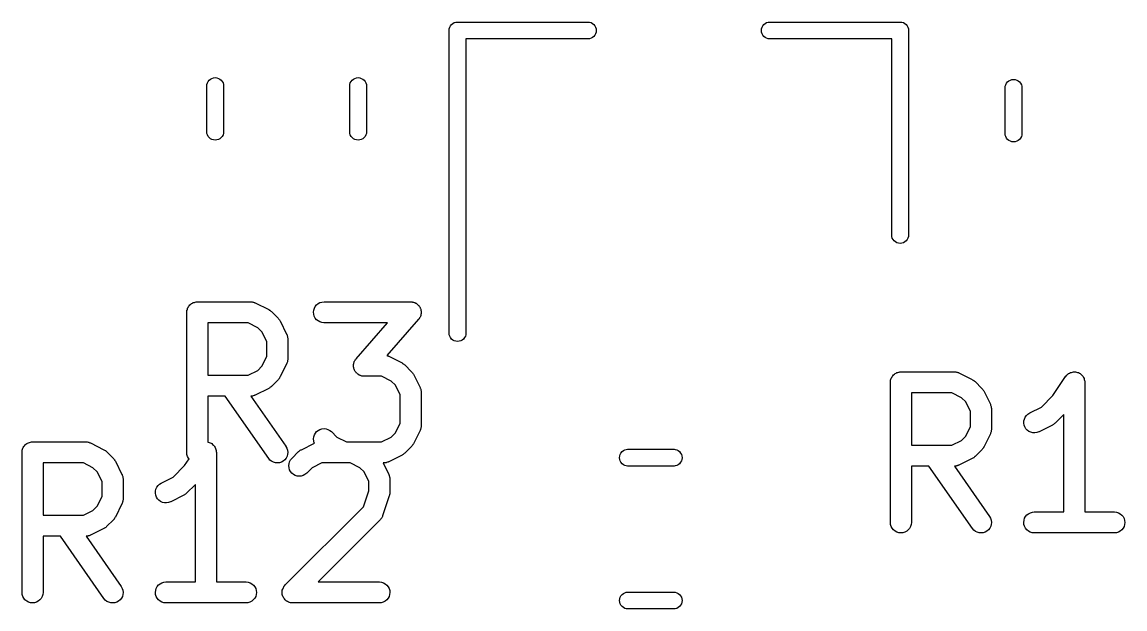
# Model space of a CAD drawing. Extents: x -2 to 178, y -114 to 6.
# Drawn here: x 157.81 to 165.69, y -113.77 to -109.58 of the extents above; entities that cross this region are included whole.
import ezdxf

# ---------------------------------------------------------------- set-up
doc = ezdxf.new("R2010")
doc.units = 0
doc.header["$MEASUREMENT"] = 0
doc.layers.add('BLACK', color=7, linetype='CONTINUOUS')

msp = doc.modelspace()

# ---------------------------------------------------------------- linework, layer by layer
at = {"layer": 'BLACK', "linetype": 'CONTINUOUS'}
for p, q in [((160.87, -109.607), (160.877, -109.597)), ((160.877, -109.597), (160.887, -109.59)), ((160.887, -109.59), (160.897, -109.584)), ((160.897, -109.584), (160.908, -109.581)), ((160.908, -109.581), (160.917, -109.58)), ((160.917, -109.58), (160.92, -109.58)), ((160.92, -109.58), (160.923, -109.58)), ((160.923, -109.58), (161.853, -109.58)), ((161.853, -109.58), (161.862, -109.581)), ((161.862, -109.581), (161.873, -109.584)), ((161.873, -109.584), (161.883, -109.59)), ((161.883, -109.59), (161.893, -109.597)), ((161.893, -109.597), (161.9, -109.607)), ((163.1, -109.607), (163.107, -109.597)), ((163.107, -109.597), (163.117, -109.59)), ((163.117, -109.59), (163.127, -109.584)), ((163.127, -109.584), (163.138, -109.581)), ((163.138, -109.581), (163.147, -109.58)), ((163.147, -109.58), (164.077, -109.58)), ((164.077, -109.58), (164.08, -109.58)), ((164.08, -109.58), (164.083, -109.58)), ((164.083, -109.58), (164.083, -109.58)), ((164.083, -109.58), (164.092, -109.581)), ((164.092, -109.581), (164.103, -109.584)), ((164.103, -109.584), (164.113, -109.59)), ((164.113, -109.59), (164.123, -109.597)), ((164.123, -109.597), (164.13, -109.607)), ((160.86, -109.64), (160.861, -109.628)), ((160.86, -109.643), (160.86, -109.64)), ((160.86, -111.803), (160.86, -109.643)), ((160.861, -109.628), (160.864, -109.617)), ((160.864, -109.617), (160.87, -109.607)), ((161.893, -109.683), (161.883, -109.69)), ((161.9, -109.673), (161.893, -109.683)), ((161.9, -109.607), (161.906, -109.617)), ((161.906, -109.663), (161.9, -109.673)), ((161.906, -109.617), (161.909, -109.628)), ((161.909, -109.652), (161.906, -109.663)), ((161.909, -109.628), (161.91, -109.64)), ((161.91, -109.64), (161.909, -109.652)), ((163.09, -109.64), (163.091, -109.628)), ((163.091, -109.652), (163.09, -109.64)), ((163.091, -109.628), (163.094, -109.617)), ((163.094, -109.663), (163.091, -109.652)), ((163.094, -109.617), (163.1, -109.607)), ((163.1, -109.673), (163.094, -109.663)), ((163.107, -109.683), (163.1, -109.673)), ((163.117, -109.69), (163.107, -109.683)), ((164.13, -109.607), (164.136, -109.617)), ((164.136, -109.617), (164.139, -109.628)), ((164.139, -109.628), (164.14, -109.64)), ((164.14, -109.64), (164.14, -109.643)), ((164.14, -109.643), (164.14, -111.103)), ((161.853, -109.7), (160.98, -109.7)), ((160.98, -109.7), (160.98, -111.803)), ((161.862, -109.699), (161.853, -109.7)), ((161.873, -109.696), (161.862, -109.699)), ((161.883, -109.69), (161.873, -109.696)), ((163.127, -109.696), (163.117, -109.69)), ((163.138, -109.699), (163.127, -109.696)), ((163.147, -109.7), (163.138, -109.699)), ((164.02, -109.7), (163.147, -109.7)), ((164.02, -111.103), (164.02, -109.7)), ((159.14, -110.004), (159.147, -109.995)), ((159.147, -109.995), (159.157, -109.987)), ((159.157, -109.987), (159.167, -109.982)), ((159.167, -109.982), (159.178, -109.978)), ((159.178, -109.978), (159.19, -109.977)), ((159.19, -109.977), (159.202, -109.978)), ((159.202, -109.978), (159.213, -109.982)), ((159.213, -109.982), (159.223, -109.987)), ((159.223, -109.987), (159.233, -109.995)), ((159.233, -109.995), (159.24, -110.004)), ((160.16, -110.004), (160.167, -109.995)), ((160.167, -109.995), (160.177, -109.987)), ((160.177, -109.987), (160.187, -109.982)), ((160.187, -109.982), (160.198, -109.978)), ((160.198, -109.978), (160.21, -109.977)), ((160.21, -109.977), (160.222, -109.978)), ((160.222, -109.978), (160.233, -109.982)), ((160.233, -109.982), (160.243, -109.987)), ((160.243, -109.987), (160.253, -109.995)), ((160.253, -109.995), (160.26, -110.004)), ((164.857, -110), (164.867, -109.994)), ((164.867, -109.994), (164.878, -109.991)), ((164.878, -109.991), (164.89, -109.989)), ((164.89, -109.989), (164.902, -109.991)), ((164.902, -109.991), (164.913, -109.994)), ((164.913, -109.994), (164.923, -110)), ((159.13, -110.034), (159.131, -110.025)), ((159.13, -110.366), (159.13, -110.034)), ((159.131, -110.025), (159.134, -110.014)), ((159.134, -110.014), (159.14, -110.004)), ((159.24, -110.004), (159.246, -110.014)), ((159.246, -110.014), (159.249, -110.025)), ((159.249, -110.025), (159.25, -110.034)), ((159.25, -110.034), (159.25, -110.366)), ((160.15, -110.034), (160.151, -110.025)), ((160.15, -110.366), (160.15, -110.034)), ((160.151, -110.025), (160.154, -110.014)), ((160.154, -110.014), (160.16, -110.004)), ((160.26, -110.004), (160.266, -110.014)), ((160.266, -110.014), (160.269, -110.025)), ((160.269, -110.025), (160.27, -110.034)), ((160.27, -110.034), (160.27, -110.366)), ((164.83, -110.047), (164.831, -110.038)), ((164.83, -110.378), (164.83, -110.047)), ((164.831, -110.038), (164.834, -110.027)), ((164.834, -110.027), (164.84, -110.016)), ((164.84, -110.016), (164.847, -110.007)), ((164.847, -110.007), (164.857, -110)), ((164.923, -110), (164.933, -110.007)), ((164.933, -110.007), (164.94, -110.016)), ((164.94, -110.016), (164.946, -110.027)), ((164.946, -110.027), (164.949, -110.038)), ((164.949, -110.038), (164.95, -110.047)), ((164.95, -110.047), (164.95, -110.378)), ((159.131, -110.375), (159.13, -110.366)), ((159.134, -110.386), (159.131, -110.375)), ((159.14, -110.396), (159.134, -110.386)), ((159.246, -110.386), (159.24, -110.396)), ((159.249, -110.375), (159.246, -110.386)), ((159.25, -110.366), (159.249, -110.375)), ((160.151, -110.375), (160.15, -110.366)), ((160.154, -110.386), (160.151, -110.375)), ((160.16, -110.396), (160.154, -110.386)), ((160.266, -110.386), (160.26, -110.396)), ((160.269, -110.375), (160.266, -110.386)), ((160.27, -110.366), (160.269, -110.375)), ((164.831, -110.387), (164.83, -110.378)), ((164.834, -110.398), (164.831, -110.387)), ((164.949, -110.387), (164.946, -110.398)), ((164.95, -110.378), (164.949, -110.387)), ((159.147, -110.405), (159.14, -110.396)), ((159.157, -110.413), (159.147, -110.405)), ((159.167, -110.418), (159.157, -110.413)), ((159.178, -110.422), (159.167, -110.418)), ((159.19, -110.423), (159.178, -110.422)), ((159.202, -110.422), (159.19, -110.423)), ((159.213, -110.418), (159.202, -110.422)), ((159.223, -110.413), (159.213, -110.418)), ((159.233, -110.405), (159.223, -110.413)), ((159.24, -110.396), (159.233, -110.405)), ((160.167, -110.405), (160.16, -110.396)), ((160.177, -110.413), (160.167, -110.405)), ((160.187, -110.418), (160.177, -110.413)), ((160.198, -110.422), (160.187, -110.418)), ((160.21, -110.423), (160.198, -110.422)), ((160.222, -110.422), (160.21, -110.423)), ((160.233, -110.418), (160.222, -110.422)), ((160.243, -110.413), (160.233, -110.418)), ((160.253, -110.405), (160.243, -110.413)), ((160.26, -110.396), (160.253, -110.405)), ((164.84, -110.409), (164.834, -110.398)), ((164.847, -110.418), (164.84, -110.409)), ((164.857, -110.425), (164.847, -110.418)), ((164.867, -110.431), (164.857, -110.425)), ((164.878, -110.434), (164.867, -110.431)), ((164.89, -110.436), (164.878, -110.434)), ((164.902, -110.434), (164.89, -110.436)), ((164.913, -110.431), (164.902, -110.434)), ((164.923, -110.425), (164.913, -110.431)), ((164.933, -110.418), (164.923, -110.425)), ((164.94, -110.409), (164.933, -110.418)), ((164.946, -110.398), (164.94, -110.409)), ((164.021, -111.112), (164.02, -111.103)), ((164.024, -111.123), (164.021, -111.112)), ((164.03, -111.133), (164.024, -111.123)), ((164.037, -111.143), (164.03, -111.133)), ((164.047, -111.15), (164.037, -111.143)), ((164.057, -111.156), (164.047, -111.15)), ((164.068, -111.159), (164.057, -111.156)), ((164.08, -111.16), (164.068, -111.159)), ((164.092, -111.159), (164.08, -111.16)), ((164.103, -111.156), (164.092, -111.159)), ((164.113, -111.15), (164.103, -111.156)), ((164.123, -111.143), (164.113, -111.15)), ((164.13, -111.133), (164.123, -111.143)), ((164.136, -111.123), (164.13, -111.133)), ((164.139, -111.112), (164.136, -111.123)), ((164.14, -111.103), (164.139, -111.112)), ((158.987, -111.651), (158.988, -111.644)), ((158.987, -111.652), (158.987, -111.651)), ((158.987, -112.652), (158.987, -111.652)), ((158.987, -111.652), (158.987, -111.652)), ((158.987, -111.652), (158.987, -111.652)), ((158.987, -111.652), (158.987, -111.652)), ((158.988, -111.644), (158.988, -111.637)), ((158.988, -111.637), (158.989, -111.637)), ((158.989, -111.637), (158.991, -111.63)), ((158.989, -111.637), (158.989, -111.637)), ((158.991, -111.63), (158.993, -111.623)), ((158.993, -111.623), (158.996, -111.617)), ((158.993, -111.623), (158.993, -111.623)), ((158.993, -111.623), (158.993, -111.623)), ((158.996, -111.617), (159, -111.61)), ((159, -111.61), (159.005, -111.605)), ((159, -111.61), (159, -111.61)), ((159, -111.61), (159, -111.61)), ((159.005, -111.605), (159.009, -111.599)), ((159.009, -111.599), (159.015, -111.594)), ((159.009, -111.599), (159.009, -111.599)), ((159.009, -111.599), (159.009, -111.599)), ((159.015, -111.594), (159.02, -111.59)), ((159.02, -111.59), (159.021, -111.59)), ((159.021, -111.59), (159.027, -111.586)), ((159.021, -111.59), (159.021, -111.59)), ((159.027, -111.586), (159.033, -111.583)), ((159.033, -111.583), (159.034, -111.583)), ((159.034, -111.583), (159.041, -111.581)), ((159.034, -111.583), (159.034, -111.583)), ((159.041, -111.581), (159.047, -111.579)), ((159.047, -111.579), (159.048, -111.579)), ((159.048, -111.579), (159.055, -111.578)), ((159.048, -111.579), (159.048, -111.579)), ((159.055, -111.578), (159.062, -111.577)), ((159.062, -111.577), (159.443, -111.577)), ((159.443, -111.577), (159.444, -111.577)), ((159.444, -111.577), (159.446, -111.578)), ((159.446, -111.578), (159.448, -111.578)), ((159.448, -111.578), (159.453, -111.578)), ((159.453, -111.578), (159.458, -111.579)), ((159.458, -111.579), (159.461, -111.58)), ((159.461, -111.58), (159.463, -111.58)), ((159.463, -111.58), (159.468, -111.582)), ((159.468, -111.582), (159.472, -111.583)), ((159.472, -111.583), (159.474, -111.585)), ((159.474, -111.585), (159.476, -111.585)), ((159.476, -111.585), (159.572, -111.633)), ((159.572, -111.633), (159.573, -111.633)), ((159.573, -111.633), (159.576, -111.636)), ((159.576, -111.636), (159.58, -111.638)), ((159.58, -111.638), (159.582, -111.64)), ((159.582, -111.64), (159.585, -111.641)), ((159.585, -111.641), (159.588, -111.644)), ((159.588, -111.644), (159.591, -111.647)), ((159.591, -111.647), (159.639, -111.695)), ((159.892, -111.652), (159.893, -111.637)), ((159.893, -111.666), (159.892, -111.652)), ((159.893, -111.637), (159.898, -111.623)), ((159.898, -111.623), (159.904, -111.61)), ((159.904, -111.61), (159.914, -111.599)), ((159.914, -111.599), (159.925, -111.59)), ((159.925, -111.59), (159.938, -111.583)), ((159.938, -111.583), (159.952, -111.579)), ((159.952, -111.579), (159.967, -111.577)), ((159.967, -111.577), (160.586, -111.577)), ((160.586, -111.577), (160.587, -111.577)), ((160.587, -111.577), (160.591, -111.578)), ((160.591, -111.578), (160.596, -111.578)), ((160.596, -111.578), (160.599, -111.579)), ((160.599, -111.579), (160.601, -111.579)), ((160.601, -111.579), (160.606, -111.58)), ((160.606, -111.58), (160.61, -111.582)), ((160.61, -111.582), (160.613, -111.583)), ((160.613, -111.583), (160.615, -111.583)), ((160.615, -111.583), (160.619, -111.586)), ((160.619, -111.586), (160.624, -111.588)), ((160.624, -111.588), (160.626, -111.589)), ((160.626, -111.589), (160.628, -111.59)), ((160.628, -111.59), (160.632, -111.594)), ((160.632, -111.594), (160.635, -111.596)), ((160.635, -111.596), (160.637, -111.598)), ((160.637, -111.598), (160.639, -111.6)), ((160.639, -111.6), (160.642, -111.604)), ((160.642, -111.604), (160.645, -111.607)), ((160.645, -111.607), (160.647, -111.609)), ((160.647, -111.609), (160.648, -111.611)), ((160.648, -111.611), (160.651, -111.615)), ((160.651, -111.615), (160.653, -111.619)), ((160.653, -111.619), (160.654, -111.622)), ((160.654, -111.622), (160.655, -111.624)), ((160.655, -111.624), (160.657, -111.629)), ((160.657, -111.629), (160.658, -111.633)), ((160.658, -111.633), (160.659, -111.636)), ((160.659, -111.636), (160.659, -111.638)), ((160.659, -111.638), (160.66, -111.643)), ((160.66, -111.643), (160.661, -111.648)), ((160.661, -111.648), (160.66, -111.65)), ((160.66, -111.65), (160.661, -111.653)), ((160.661, -111.653), (160.66, -111.658)), ((159.137, -111.727), (159.137, -112.101)), ((159.425, -111.727), (159.137, -111.727)), ((159.494, -111.762), (159.425, -111.727)), ((159.639, -111.695), (159.639, -111.695)), ((159.639, -111.695), (159.642, -111.699)), ((159.642, -111.699), (159.645, -111.702)), ((159.645, -111.702), (159.647, -111.704)), ((159.647, -111.704), (159.649, -111.707)), ((159.649, -111.707), (159.651, -111.711)), ((159.651, -111.711), (159.653, -111.714)), ((159.653, -111.714), (159.7, -111.809)), ((159.897, -111.68), (159.893, -111.666)), ((159.904, -111.693), (159.897, -111.68)), ((159.913, -111.705), (159.904, -111.693)), ((159.924, -111.714), (159.913, -111.705)), ((159.937, -111.721), (159.924, -111.714)), ((159.951, -111.726), (159.937, -111.721)), ((159.966, -111.727), (159.951, -111.726)), ((159.967, -111.727), (159.966, -111.727)), ((160.42, -111.727), (159.967, -111.727)), ((160.196, -111.984), (160.42, -111.727)), ((160.642, -111.702), (160.415, -111.961)), ((160.645, -111.698), (160.642, -111.702)), ((160.648, -111.694), (160.645, -111.698)), ((160.649, -111.692), (160.648, -111.694)), ((160.651, -111.69), (160.649, -111.692)), ((160.653, -111.686), (160.651, -111.69)), ((160.655, -111.681), (160.653, -111.686)), ((160.656, -111.679), (160.655, -111.681)), ((160.657, -111.677), (160.656, -111.679)), ((160.658, -111.672), (160.657, -111.677)), ((160.659, -111.667), (160.658, -111.672)), ((160.66, -111.662), (160.659, -111.665)), ((160.659, -111.665), (160.659, -111.667)), ((160.66, -111.658), (160.66, -111.662)), ((159.524, -111.792), (159.494, -111.762)), ((159.558, -111.861), (159.524, -111.792)), ((159.7, -111.809), (159.701, -111.81)), ((159.701, -111.81), (159.702, -111.812)), ((160.861, -111.812), (160.86, -111.803)), ((160.98, -111.803), (160.979, -111.812)), ((159.558, -111.968), (159.558, -111.861)), ((159.702, -111.812), (159.703, -111.814)), ((159.703, -111.814), (159.704, -111.819)), ((159.704, -111.819), (159.706, -111.824)), ((159.706, -111.824), (159.706, -111.826)), ((159.706, -111.826), (159.707, -111.828)), ((159.707, -111.828), (159.707, -111.833)), ((159.707, -111.833), (159.708, -111.838)), ((159.708, -111.838), (159.708, -111.841)), ((159.708, -111.841), (159.708, -111.843)), ((159.708, -111.843), (159.708, -111.986)), ((160.864, -111.823), (160.861, -111.812)), ((160.87, -111.833), (160.864, -111.823)), ((160.877, -111.843), (160.87, -111.833)), ((160.887, -111.85), (160.877, -111.843)), ((160.897, -111.856), (160.887, -111.85)), ((160.908, -111.859), (160.897, -111.856)), ((160.92, -111.86), (160.908, -111.859)), ((160.932, -111.859), (160.92, -111.86)), ((160.943, -111.856), (160.932, -111.859)), ((160.953, -111.85), (160.943, -111.856)), ((160.963, -111.843), (160.953, -111.85)), ((160.97, -111.833), (160.963, -111.843)), ((160.976, -111.823), (160.97, -111.833)), ((160.979, -111.812), (160.976, -111.823)), ((159.524, -112.037), (159.558, -111.968)), ((160.415, -111.961), (160.42, -111.963)), ((160.42, -111.963), (160.425, -111.964)), ((160.425, -111.964), (160.427, -111.965)), ((160.427, -111.965), (160.429, -111.966)), ((160.429, -111.966), (160.524, -112.014)), ((159.494, -112.067), (159.524, -112.037)), ((159.7, -112.019), (159.653, -112.114)), ((159.701, -112.017), (159.7, -112.019)), ((159.702, -112.015), (159.701, -112.017)), ((159.704, -112.01), (159.702, -112.015)), ((159.706, -112.006), (159.704, -112.01)), ((159.707, -112.001), (159.706, -112.003)), ((159.706, -112.003), (159.706, -112.006)), ((159.708, -111.991), (159.707, -111.996)), ((159.707, -111.996), (159.707, -112.001)), ((159.708, -111.986), (159.708, -111.987)), ((159.708, -111.987), (159.708, -111.989)), ((159.708, -111.989), (159.708, -111.991)), ((160.177, -112.033), (160.178, -112.028)), ((160.178, -112.035), (160.177, -112.033)), ((160.178, -112.023), (160.179, -112.021)), ((160.178, -112.028), (160.178, -112.023)), ((160.178, -112.038), (160.178, -112.035)), ((160.178, -112.043), (160.178, -112.038)), ((160.179, -112.047), (160.178, -112.043)), ((160.179, -112.018), (160.18, -112.014)), ((160.179, -112.021), (160.179, -112.018)), ((160.179, -112.05), (160.179, -112.047)), ((160.18, -112.014), (160.181, -112.009)), ((160.181, -112.009), (160.182, -112.007)), ((160.182, -112.007), (160.183, -112.004)), ((160.183, -112.004), (160.185, -112)), ((160.185, -112), (160.187, -111.996)), ((160.187, -111.996), (160.189, -111.994)), ((160.189, -111.994), (160.19, -111.991)), ((160.19, -111.991), (160.193, -111.988)), ((160.193, -111.988), (160.196, -111.984)), ((160.524, -112.014), (160.525, -112.014)), ((160.525, -112.014), (160.528, -112.017)), ((160.528, -112.017), (160.532, -112.019)), ((160.532, -112.019), (160.535, -112.021)), ((160.535, -112.021), (160.537, -112.022)), ((160.537, -112.022), (160.54, -112.025)), ((160.54, -112.025), (160.544, -112.028)), ((160.544, -112.028), (160.591, -112.076)), ((159.137, -112.101), (159.425, -112.101)), ((159.425, -112.101), (159.494, -112.067)), ((159.646, -112.125), (159.644, -112.128)), ((159.648, -112.123), (159.646, -112.125)), ((159.65, -112.119), (159.648, -112.123)), ((159.652, -112.115), (159.65, -112.119)), ((159.653, -112.114), (159.652, -112.115)), ((160.18, -112.053), (160.179, -112.05)), ((160.182, -112.057), (160.18, -112.053)), ((160.183, -112.061), (160.182, -112.057)), ((160.184, -112.064), (160.183, -112.061)), ((160.185, -112.066), (160.184, -112.064)), ((160.187, -112.07), (160.185, -112.066)), ((160.19, -112.074), (160.187, -112.07)), ((160.191, -112.076), (160.19, -112.074)), ((160.193, -112.079), (160.191, -112.076)), ((160.196, -112.082), (160.193, -112.079)), ((160.199, -112.086), (160.196, -112.082)), ((160.201, -112.087), (160.199, -112.086)), ((160.203, -112.089), (160.201, -112.087)), ((160.206, -112.092), (160.203, -112.089)), ((160.21, -112.095), (160.206, -112.092)), ((160.212, -112.096), (160.21, -112.095)), ((160.214, -112.098), (160.212, -112.096)), ((160.219, -112.1), (160.214, -112.098)), ((160.223, -112.102), (160.219, -112.1)), ((160.225, -112.103), (160.223, -112.102)), ((160.228, -112.104), (160.225, -112.103)), ((160.232, -112.105), (160.228, -112.104)), ((160.237, -112.107), (160.232, -112.105)), ((160.239, -112.107), (160.237, -112.107)), ((160.242, -112.108), (160.239, -112.107)), ((160.247, -112.108), (160.242, -112.108)), ((160.251, -112.108), (160.247, -112.108)), ((160.252, -112.108), (160.251, -112.108)), ((160.378, -112.108), (160.252, -112.108)), ((160.446, -112.143), (160.378, -112.108)), ((160.591, -112.076), (160.592, -112.076)), ((160.592, -112.076), (160.594, -112.08)), ((160.594, -112.08), (160.597, -112.083)), ((160.597, -112.083), (160.599, -112.085)), ((160.599, -112.085), (160.601, -112.088)), ((160.601, -112.088), (160.603, -112.091)), ((160.603, -112.091), (160.605, -112.095)), ((160.605, -112.095), (160.653, -112.19)), ((164.014, -112.13), (164.017, -112.123)), ((164.017, -112.123), (164.02, -112.117)), ((164.017, -112.123), (164.017, -112.123)), ((164.017, -112.123), (164.017, -112.123)), ((164.02, -112.117), (164.024, -112.11)), ((164.024, -112.11), (164.028, -112.105)), ((164.024, -112.11), (164.024, -112.11)), ((164.024, -112.11), (164.024, -112.11)), ((164.028, -112.105), (164.033, -112.099)), ((164.033, -112.099), (164.039, -112.094)), ((164.033, -112.099), (164.033, -112.099)), ((164.033, -112.099), (164.033, -112.099)), ((164.039, -112.094), (164.044, -112.09)), ((164.044, -112.09), (164.044, -112.09)), ((164.044, -112.09), (164.045, -112.09)), ((164.045, -112.09), (164.051, -112.086)), ((164.051, -112.086), (164.057, -112.083)), ((164.057, -112.083), (164.057, -112.083)), ((164.057, -112.083), (164.058, -112.083)), ((164.058, -112.083), (164.064, -112.081)), ((164.064, -112.081), (164.071, -112.079)), ((164.071, -112.079), (164.071, -112.079)), ((164.071, -112.079), (164.072, -112.079)), ((164.072, -112.079), (164.079, -112.078)), ((164.079, -112.078), (164.086, -112.077)), ((164.086, -112.077), (164.467, -112.077)), ((164.467, -112.077), (164.468, -112.077)), ((164.468, -112.077), (164.47, -112.078)), ((164.47, -112.078), (164.472, -112.078)), ((164.472, -112.078), (164.477, -112.078)), ((164.477, -112.078), (164.482, -112.079)), ((164.482, -112.079), (164.484, -112.08)), ((164.484, -112.08), (164.487, -112.08)), ((164.487, -112.08), (164.491, -112.082)), ((164.491, -112.082), (164.496, -112.083)), ((164.496, -112.083), (164.498, -112.085)), ((164.498, -112.085), (164.5, -112.085)), ((164.5, -112.085), (164.595, -112.133)), ((165.17, -112.247), (165.261, -112.111)), ((165.261, -112.111), (165.262, -112.11)), ((165.262, -112.11), (165.267, -112.104)), ((165.262, -112.11), (165.262, -112.11)), ((165.262, -112.11), (165.262, -112.11)), ((165.262, -112.11), (165.262, -112.11)), ((165.267, -112.104), (165.271, -112.099)), ((165.271, -112.099), (165.277, -112.094)), ((165.271, -112.099), (165.271, -112.099)), ((165.271, -112.099), (165.271, -112.099)), ((165.277, -112.094), (165.283, -112.09)), ((165.283, -112.09), (165.29, -112.086)), ((165.283, -112.09), (165.283, -112.09)), ((165.283, -112.09), (165.283, -112.09)), ((165.29, -112.086), (165.296, -112.083)), ((165.296, -112.083), (165.303, -112.081)), ((165.296, -112.083), (165.296, -112.083)), ((165.296, -112.083), (165.296, -112.083)), ((165.303, -112.081), (165.31, -112.079)), ((165.31, -112.079), (165.317, -112.078)), ((165.31, -112.079), (165.31, -112.079)), ((165.31, -112.079), (165.31, -112.079)), ((165.317, -112.078), (165.324, -112.077)), ((165.324, -112.077), (165.324, -112.077)), ((165.324, -112.077), (165.332, -112.078)), ((165.324, -112.077), (165.324, -112.077)), ((165.332, -112.078), (165.339, -112.079)), ((165.339, -112.079), (165.339, -112.079)), ((165.339, -112.079), (165.339, -112.079)), ((165.339, -112.079), (165.346, -112.081)), ((165.346, -112.081), (165.353, -112.083)), ((165.353, -112.083), (165.353, -112.083)), ((165.353, -112.083), (165.353, -112.083)), ((165.353, -112.083), (165.36, -112.087)), ((165.36, -112.087), (165.366, -112.09)), ((165.366, -112.09), (165.366, -112.09)), ((165.366, -112.09), (165.366, -112.09)), ((165.366, -112.09), (165.371, -112.095)), ((165.371, -112.095), (165.377, -112.1)), ((165.377, -112.1), (165.377, -112.1)), ((165.377, -112.1), (165.377, -112.1)), ((165.377, -112.1), (165.382, -112.105)), ((165.382, -112.105), (165.386, -112.111)), ((165.386, -112.111), (165.386, -112.111)), ((165.386, -112.111), (165.386, -112.111)), ((165.386, -112.111), (165.39, -112.118)), ((165.39, -112.118), (165.393, -112.124)), ((165.393, -112.124), (165.393, -112.124)), ((165.393, -112.124), (165.393, -112.124)), ((165.393, -112.124), (165.395, -112.131)), ((159.572, -112.196), (159.476, -112.243)), ((159.575, -112.193), (159.572, -112.196)), ((159.579, -112.191), (159.575, -112.193)), ((159.581, -112.19), (159.579, -112.191)), ((159.584, -112.188), (159.581, -112.19)), ((159.587, -112.185), (159.584, -112.188)), ((159.59, -112.182), (159.587, -112.185)), ((159.591, -112.182), (159.59, -112.182)), ((159.639, -112.134), (159.591, -112.182)), ((159.641, -112.131), (159.639, -112.134)), ((159.644, -112.128), (159.641, -112.131)), ((160.476, -112.173), (160.446, -112.143)), ((160.511, -112.242), (160.476, -112.173)), ((160.653, -112.19), (160.653, -112.191)), ((160.653, -112.191), (160.654, -112.193)), ((160.654, -112.193), (160.655, -112.195)), ((160.655, -112.195), (160.657, -112.2)), ((160.657, -112.2), (160.658, -112.205)), ((164.011, -112.151), (164.012, -112.144)), ((164.011, -112.152), (164.011, -112.151)), ((164.011, -113.152), (164.011, -112.152)), ((164.011, -112.152), (164.011, -112.152)), ((164.011, -112.152), (164.011, -112.152)), ((164.011, -112.152), (164.011, -112.152)), ((164.012, -112.137), (164.014, -112.13)), ((164.012, -112.144), (164.012, -112.137)), ((164.012, -112.137), (164.012, -112.137)), ((164.012, -112.137), (164.012, -112.137)), ((164.595, -112.133), (164.596, -112.133)), ((164.596, -112.133), (164.6, -112.136)), ((164.6, -112.136), (164.604, -112.138)), ((164.604, -112.138), (164.606, -112.14)), ((164.606, -112.14), (164.609, -112.141)), ((164.609, -112.141), (164.612, -112.144)), ((164.612, -112.144), (164.615, -112.147)), ((164.615, -112.147), (164.663, -112.195)), ((164.663, -112.195), (164.663, -112.195)), ((164.663, -112.195), (164.666, -112.199)), ((164.666, -112.199), (164.669, -112.202)), ((164.669, -112.202), (164.67, -112.204)), ((164.67, -112.204), (164.672, -112.207)), ((165.395, -112.131), (165.397, -112.138)), ((165.397, -112.138), (165.397, -112.138)), ((165.397, -112.138), (165.397, -112.138)), ((165.397, -112.138), (165.398, -112.145)), ((165.398, -112.145), (165.399, -112.152)), ((165.399, -112.152), (165.399, -113.077)), ((159.261, -112.251), (159.137, -112.251)), ((159.137, -112.251), (159.137, -112.579)), ((159.572, -112.695), (159.261, -112.251)), ((159.445, -112.251), (159.444, -112.251)), ((159.444, -112.251), (159.695, -112.609)), ((159.447, -112.251), (159.445, -112.251)), ((159.452, -112.25), (159.447, -112.251)), ((159.457, -112.25), (159.452, -112.25)), ((159.46, -112.249), (159.457, -112.25)), ((159.462, -112.249), (159.46, -112.249)), ((159.467, -112.247), (159.462, -112.249)), ((159.471, -112.246), (159.467, -112.247)), ((159.473, -112.244), (159.471, -112.246)), ((159.475, -112.244), (159.473, -112.244)), ((159.476, -112.243), (159.475, -112.244)), ((160.511, -112.444), (160.511, -112.242)), ((160.658, -112.205), (160.659, -112.207)), ((160.659, -112.207), (160.659, -112.209)), ((160.659, -112.209), (160.66, -112.214)), ((160.66, -112.214), (160.661, -112.219)), ((160.661, -112.219), (160.66, -112.222)), ((160.66, -112.222), (160.661, -112.224)), ((160.661, -112.224), (160.661, -112.462)), ((164.161, -112.227), (164.161, -112.601)), ((164.449, -112.227), (164.161, -112.227)), ((164.517, -112.262), (164.449, -112.227)), ((164.548, -112.292), (164.517, -112.262)), ((164.672, -112.207), (164.674, -112.211)), ((164.674, -112.211), (164.677, -112.214)), ((164.677, -112.214), (164.724, -112.309)), ((165.089, -112.329), (165.17, -112.247)), ((164.582, -112.361), (164.548, -112.292)), ((164.582, -112.468), (164.582, -112.361)), ((164.724, -112.309), (164.725, -112.31)), ((164.725, -112.31), (164.725, -112.312)), ((164.725, -112.312), (164.726, -112.314)), ((164.726, -112.314), (164.728, -112.319)), ((164.728, -112.319), (164.73, -112.324)), ((164.73, -112.324), (164.73, -112.326)), ((164.73, -112.326), (164.731, -112.328)), ((164.731, -112.328), (164.731, -112.333)), ((164.731, -112.333), (164.732, -112.338)), ((164.732, -112.338), (164.732, -112.341)), ((164.732, -112.341), (164.732, -112.343)), ((164.732, -112.343), (164.732, -112.486)), ((165.005, -112.371), (165.089, -112.329)), ((164.963, -112.443), (164.964, -112.428)), ((164.964, -112.428), (164.967, -112.414)), ((164.967, -112.414), (164.973, -112.401)), ((164.973, -112.401), (164.982, -112.389)), ((164.982, -112.389), (164.992, -112.379)), ((164.992, -112.379), (165.005, -112.371)), ((165.249, -112.381), (165.186, -112.444)), ((165.249, -113.077), (165.249, -112.381)), ((159.898, -112.528), (159.905, -112.515)), ((159.905, -112.515), (159.914, -112.504)), ((159.914, -112.504), (159.925, -112.495)), ((159.925, -112.495), (159.938, -112.488)), ((159.938, -112.488), (159.952, -112.484)), ((159.952, -112.484), (159.967, -112.482)), ((159.967, -112.482), (159.981, -112.484)), ((159.981, -112.484), (159.995, -112.488)), ((159.995, -112.488), (160.008, -112.495)), ((160.008, -112.495), (160.02, -112.504)), ((160.02, -112.504), (160.059, -112.543)), ((160.446, -112.543), (160.476, -112.513)), ((160.476, -112.513), (160.511, -112.444)), ((160.653, -112.495), (160.605, -112.591)), ((160.654, -112.493), (160.653, -112.495)), ((160.655, -112.491), (160.654, -112.493)), ((160.656, -112.487), (160.655, -112.491)), ((160.658, -112.482), (160.656, -112.487)), ((160.659, -112.477), (160.658, -112.48)), ((160.658, -112.48), (160.658, -112.482)), ((160.66, -112.472), (160.659, -112.477)), ((160.661, -112.463), (160.66, -112.465)), ((160.66, -112.465), (160.661, -112.467)), ((160.661, -112.467), (160.66, -112.472)), ((160.661, -112.462), (160.661, -112.463)), ((164.548, -112.537), (164.582, -112.468)), ((164.724, -112.519), (164.677, -112.614)), ((164.725, -112.517), (164.724, -112.519)), ((164.726, -112.515), (164.725, -112.517)), ((164.728, -112.51), (164.726, -112.515)), ((164.729, -112.506), (164.728, -112.51)), ((164.73, -112.503), (164.729, -112.506)), ((164.731, -112.501), (164.73, -112.503)), ((164.732, -112.491), (164.731, -112.496)), ((164.731, -112.496), (164.731, -112.501)), ((164.732, -112.486), (164.732, -112.487)), ((164.732, -112.487), (164.732, -112.489)), ((164.732, -112.489), (164.732, -112.491)), ((164.966, -112.457), (164.963, -112.443)), ((164.971, -112.471), (164.966, -112.457)), ((164.978, -112.484), (164.971, -112.471)), ((164.988, -112.494), (164.978, -112.484)), ((165, -112.503), (164.988, -112.494)), ((165.014, -112.509), (165, -112.503)), ((165.028, -112.512), (165.014, -112.509)), ((165.042, -112.513), (165.028, -112.512)), ((165.057, -112.511), (165.042, -112.513)), ((165.071, -112.506), (165.057, -112.511)), ((165.072, -112.505), (165.071, -112.506)), ((165.167, -112.458), (165.072, -112.505)), ((165.17, -112.455), (165.167, -112.458)), ((165.174, -112.453), (165.17, -112.455)), ((165.177, -112.451), (165.174, -112.453)), ((165.179, -112.45), (165.177, -112.451)), ((165.182, -112.447), (165.179, -112.45)), ((165.186, -112.444), (165.182, -112.447)), ((165.186, -112.444), (165.186, -112.444)), ((157.833, -112.599), (157.839, -112.594)), ((157.839, -112.594), (157.844, -112.59)), ((157.844, -112.59), (157.844, -112.59)), ((157.844, -112.59), (157.845, -112.59)), ((157.845, -112.59), (157.851, -112.586)), ((157.851, -112.586), (157.857, -112.583)), ((157.857, -112.583), (157.857, -112.583)), ((157.857, -112.583), (157.858, -112.583)), ((157.858, -112.583), (157.864, -112.581)), ((157.864, -112.581), (157.871, -112.579)), ((157.871, -112.579), (157.871, -112.579)), ((157.871, -112.579), (157.872, -112.579)), ((157.872, -112.579), (157.879, -112.578)), ((157.879, -112.578), (157.886, -112.577)), ((157.886, -112.577), (158.267, -112.577)), ((158.267, -112.577), (158.268, -112.577)), ((158.268, -112.577), (158.27, -112.578)), ((158.27, -112.578), (158.272, -112.578)), ((158.272, -112.578), (158.277, -112.578)), ((158.277, -112.578), (158.282, -112.579)), ((158.282, -112.579), (158.284, -112.58)), ((158.284, -112.58), (158.287, -112.58)), ((158.287, -112.58), (158.291, -112.582)), ((158.291, -112.582), (158.296, -112.583)), ((158.296, -112.583), (158.298, -112.585)), ((158.298, -112.585), (158.3, -112.585)), ((158.3, -112.585), (158.395, -112.633)), ((159.137, -112.579), (159.139, -112.579)), ((159.139, -112.579), (159.139, -112.579)), ((159.139, -112.579), (159.139, -112.579)), ((159.139, -112.579), (159.146, -112.581)), ((159.146, -112.581), (159.153, -112.583)), ((159.153, -112.583), (159.153, -112.583)), ((159.153, -112.583), (159.153, -112.583)), ((159.153, -112.583), (159.16, -112.587)), ((159.16, -112.587), (159.166, -112.59)), ((159.166, -112.59), (159.166, -112.59)), ((159.166, -112.59), (159.166, -112.59)), ((159.166, -112.59), (159.171, -112.595)), ((159.171, -112.595), (159.177, -112.6)), ((159.805, -112.633), (159.898, -112.586)), ((159.892, -112.556), (159.893, -112.542)), ((159.893, -112.571), (159.892, -112.556)), ((159.893, -112.542), (159.898, -112.528)), ((159.897, -112.585), (159.893, -112.571)), ((159.898, -112.586), (159.897, -112.585)), ((160.059, -112.543), (160.127, -112.577)), ((160.127, -112.577), (160.378, -112.577)), ((160.378, -112.577), (160.446, -112.543)), ((160.602, -112.595), (160.6, -112.599)), ((160.605, -112.592), (160.602, -112.595)), ((160.605, -112.591), (160.605, -112.592)), ((164.449, -112.601), (164.517, -112.567)), ((164.517, -112.567), (164.548, -112.537)), ((157.811, -112.651), (157.812, -112.644)), ((157.811, -112.652), (157.811, -112.651)), ((157.811, -113.652), (157.811, -112.652)), ((157.811, -112.652), (157.811, -112.652)), ((157.811, -112.652), (157.811, -112.652)), ((157.811, -112.652), (157.811, -112.652)), ((157.812, -112.637), (157.814, -112.63)), ((157.812, -112.644), (157.812, -112.637)), ((157.812, -112.637), (157.812, -112.637)), ((157.812, -112.637), (157.812, -112.637)), ((157.814, -112.63), (157.817, -112.623)), ((157.817, -112.623), (157.82, -112.617)), ((157.817, -112.623), (157.817, -112.623)), ((157.817, -112.623), (157.817, -112.623)), ((157.82, -112.617), (157.824, -112.61)), ((157.824, -112.61), (157.828, -112.605)), ((157.824, -112.61), (157.824, -112.61)), ((157.824, -112.61), (157.824, -112.61)), ((157.828, -112.605), (157.833, -112.599)), ((157.833, -112.599), (157.833, -112.599)), ((157.833, -112.599), (157.833, -112.599)), ((158.395, -112.633), (158.396, -112.633)), ((158.396, -112.633), (158.4, -112.636)), ((158.4, -112.636), (158.404, -112.638)), ((158.404, -112.638), (158.406, -112.64)), ((158.406, -112.64), (158.409, -112.641)), ((158.409, -112.641), (158.412, -112.644)), ((158.412, -112.644), (158.415, -112.647)), ((158.415, -112.647), (158.463, -112.695)), ((158.988, -112.667), (158.987, -112.652)), ((158.993, -112.681), (158.988, -112.667)), ((159.177, -112.6), (159.177, -112.6)), ((159.177, -112.6), (159.177, -112.6)), ((159.177, -112.6), (159.182, -112.605)), ((159.182, -112.605), (159.186, -112.611)), ((159.186, -112.611), (159.186, -112.611)), ((159.186, -112.611), (159.186, -112.611)), ((159.186, -112.611), (159.19, -112.618)), ((159.19, -112.618), (159.193, -112.624)), ((159.193, -112.624), (159.193, -112.624)), ((159.193, -112.624), (159.193, -112.624)), ((159.193, -112.624), (159.195, -112.631)), ((159.195, -112.631), (159.197, -112.638)), ((159.197, -112.638), (159.197, -112.638)), ((159.197, -112.638), (159.197, -112.638)), ((159.197, -112.638), (159.198, -112.645)), ((159.198, -112.645), (159.199, -112.652)), ((159.199, -112.652), (159.199, -113.577)), ((159.695, -112.609), (159.695, -112.61)), ((159.695, -112.61), (159.702, -112.623)), ((159.702, -112.623), (159.707, -112.637)), ((159.707, -112.666), (159.703, -112.68)), ((159.707, -112.637), (159.708, -112.652)), ((159.708, -112.652), (159.707, -112.666)), ((159.737, -112.695), (159.785, -112.647)), ((159.785, -112.647), (159.786, -112.646)), ((159.786, -112.646), (159.789, -112.644)), ((159.789, -112.644), (159.792, -112.641)), ((159.792, -112.641), (159.795, -112.639)), ((159.795, -112.639), (159.797, -112.637)), ((159.797, -112.637), (159.801, -112.635)), ((159.801, -112.635), (159.805, -112.633)), ((160.524, -112.672), (160.429, -112.719)), ((160.528, -112.67), (160.524, -112.672)), ((160.531, -112.668), (160.528, -112.67)), ((160.534, -112.666), (160.531, -112.668)), ((160.536, -112.664), (160.534, -112.666)), ((160.539, -112.661), (160.536, -112.664)), ((160.543, -112.659), (160.539, -112.661)), ((160.544, -112.658), (160.543, -112.659)), ((160.591, -112.61), (160.544, -112.658)), ((160.594, -112.607), (160.591, -112.61)), ((160.597, -112.604), (160.594, -112.607)), ((160.598, -112.601), (160.597, -112.604)), ((160.6, -112.599), (160.598, -112.601)), ((162.078, -112.678), (162.082, -112.667)), ((162.082, -112.667), (162.087, -112.657)), ((162.087, -112.657), (162.095, -112.647)), ((162.095, -112.647), (162.104, -112.64)), ((162.104, -112.64), (162.114, -112.634)), ((162.114, -112.634), (162.125, -112.631)), ((162.125, -112.631), (162.134, -112.63)), ((162.134, -112.63), (162.466, -112.63)), ((162.466, -112.63), (162.475, -112.631)), ((162.475, -112.631), (162.486, -112.634)), ((162.486, -112.634), (162.496, -112.64)), ((162.496, -112.64), (162.505, -112.647)), ((162.505, -112.647), (162.513, -112.657)), ((162.513, -112.657), (162.518, -112.667)), ((162.518, -112.667), (162.522, -112.678)), ((164.161, -112.601), (164.449, -112.601)), ((164.663, -112.634), (164.615, -112.682)), ((164.665, -112.631), (164.663, -112.634)), ((164.668, -112.628), (164.665, -112.631)), ((164.67, -112.625), (164.668, -112.628)), ((164.672, -112.623), (164.67, -112.625)), ((164.674, -112.619), (164.672, -112.623)), ((164.676, -112.615), (164.674, -112.619)), ((164.677, -112.614), (164.676, -112.615)), ((157.961, -112.727), (157.961, -113.101)), ((158.249, -112.727), (157.961, -112.727)), ((158.317, -112.762), (158.249, -112.727)), ((158.463, -112.695), (158.463, -112.695)), ((158.463, -112.695), (158.466, -112.699)), ((158.466, -112.699), (158.469, -112.702)), ((158.469, -112.702), (158.47, -112.704)), ((158.47, -112.704), (158.472, -112.707)), ((158.472, -112.707), (158.474, -112.711)), ((158.474, -112.711), (158.477, -112.714)), ((158.477, -112.714), (158.524, -112.809)), ((158.889, -112.829), (158.97, -112.747)), ((158.97, -112.747), (159.003, -112.698)), ((158.999, -112.694), (158.993, -112.681)), ((159.003, -112.698), (158.999, -112.694)), ((159.581, -112.707), (159.572, -112.695)), ((159.593, -112.716), (159.581, -112.707)), ((159.606, -112.722), (159.593, -112.716)), ((159.62, -112.726), (159.606, -112.722)), ((159.635, -112.727), (159.62, -112.726)), ((159.649, -112.726), (159.635, -112.727)), ((159.663, -112.721), (159.649, -112.726)), ((159.676, -112.714), (159.663, -112.721)), ((159.687, -112.705), (159.676, -112.714)), ((159.696, -112.693), (159.687, -112.705)), ((159.703, -112.68), (159.696, -112.693)), ((159.715, -112.747), (159.717, -112.733)), ((159.717, -112.762), (159.715, -112.747)), ((159.717, -112.733), (159.721, -112.719)), ((159.721, -112.719), (159.728, -112.706)), ((159.728, -112.706), (159.737, -112.695)), ((159.951, -112.727), (159.883, -112.762)), ((160.154, -112.727), (159.951, -112.727)), ((160.222, -112.762), (160.154, -112.727)), ((160.395, -112.727), (160.388, -112.727)), ((160.388, -112.727), (160.429, -112.809)), ((160.397, -112.727), (160.395, -112.727)), ((160.4, -112.727), (160.397, -112.727)), ((160.405, -112.726), (160.4, -112.727)), ((160.41, -112.726), (160.405, -112.726)), ((160.412, -112.725), (160.41, -112.726)), ((160.414, -112.725), (160.412, -112.725)), ((160.419, -112.723), (160.414, -112.725)), ((160.424, -112.722), (160.419, -112.723)), ((160.426, -112.721), (160.424, -112.722)), ((160.428, -112.72), (160.426, -112.721)), ((160.429, -112.719), (160.428, -112.72)), ((162.077, -112.69), (162.078, -112.678)), ((162.078, -112.702), (162.077, -112.69)), ((162.082, -112.713), (162.078, -112.702)), ((162.087, -112.723), (162.082, -112.713)), ((162.095, -112.733), (162.087, -112.723)), ((162.104, -112.74), (162.095, -112.733)), ((162.114, -112.746), (162.104, -112.74)), ((162.125, -112.749), (162.114, -112.746)), ((162.134, -112.75), (162.125, -112.749)), ((162.466, -112.75), (162.134, -112.75)), ((162.475, -112.749), (162.466, -112.75)), ((162.486, -112.746), (162.475, -112.749)), ((162.496, -112.74), (162.486, -112.746)), ((162.505, -112.733), (162.496, -112.74)), ((162.513, -112.723), (162.505, -112.733)), ((162.518, -112.713), (162.513, -112.723)), ((162.522, -112.702), (162.518, -112.713)), ((162.522, -112.678), (162.523, -112.69)), ((162.523, -112.69), (162.522, -112.702)), ((164.285, -112.751), (164.161, -112.751)), ((164.161, -112.751), (164.161, -113.152)), ((164.596, -113.195), (164.285, -112.751)), ((164.469, -112.751), (164.468, -112.751)), ((164.468, -112.751), (164.719, -113.109)), ((164.471, -112.751), (164.469, -112.751)), ((164.476, -112.75), (164.471, -112.751)), ((164.481, -112.75), (164.476, -112.75)), ((164.483, -112.749), (164.481, -112.75)), ((164.486, -112.749), (164.483, -112.749)), ((164.49, -112.747), (164.486, -112.749)), ((164.495, -112.746), (164.49, -112.747)), ((164.497, -112.744), (164.495, -112.746)), ((164.499, -112.744), (164.497, -112.744)), ((164.5, -112.743), (164.499, -112.744)), ((164.595, -112.696), (164.5, -112.743)), ((164.599, -112.693), (164.595, -112.696)), ((164.603, -112.691), (164.599, -112.693)), ((164.605, -112.69), (164.603, -112.691)), ((164.608, -112.688), (164.605, -112.69)), ((164.611, -112.685), (164.608, -112.688)), ((164.614, -112.682), (164.611, -112.685)), ((164.615, -112.682), (164.614, -112.682)), ((158.348, -112.792), (158.317, -112.762)), ((158.382, -112.861), (158.348, -112.792)), ((158.524, -112.809), (158.525, -112.81)), ((158.525, -112.81), (158.525, -112.812)), ((158.525, -112.812), (158.526, -112.814)), ((158.526, -112.814), (158.528, -112.819)), ((158.528, -112.819), (158.53, -112.824)), ((158.53, -112.824), (158.53, -112.826)), ((158.53, -112.826), (158.531, -112.828)), ((158.531, -112.828), (158.531, -112.833)), ((158.531, -112.833), (158.532, -112.838)), ((158.805, -112.871), (158.889, -112.829)), ((159.721, -112.776), (159.717, -112.762)), ((159.728, -112.789), (159.721, -112.776)), ((159.737, -112.8), (159.728, -112.789)), ((159.748, -112.81), (159.737, -112.8)), ((159.761, -112.817), (159.748, -112.81)), ((159.775, -112.821), (159.761, -112.817)), ((159.79, -112.823), (159.775, -112.821)), ((159.804, -112.821), (159.79, -112.823)), ((159.818, -112.817), (159.804, -112.821)), ((159.831, -112.811), (159.818, -112.817)), ((159.843, -112.801), (159.831, -112.811)), ((159.844, -112.801), (159.843, -112.801)), ((159.883, -112.762), (159.844, -112.801)), ((160.253, -112.792), (160.222, -112.762)), ((160.287, -112.861), (160.253, -112.792)), ((160.429, -112.809), (160.429, -112.81)), ((160.429, -112.81), (160.43, -112.812)), ((160.43, -112.812), (160.431, -112.814)), ((160.431, -112.814), (160.433, -112.819)), ((160.433, -112.819), (160.434, -112.824)), ((160.434, -112.824), (160.435, -112.826)), ((160.435, -112.826), (160.435, -112.828)), ((160.435, -112.828), (160.436, -112.833)), ((160.436, -112.833), (160.437, -112.838)), ((158.382, -112.968), (158.382, -112.861)), ((158.532, -112.838), (158.532, -112.841)), ((158.532, -112.841), (158.532, -112.843)), ((158.532, -112.843), (158.532, -112.986)), ((158.767, -112.914), (158.773, -112.901)), ((158.773, -112.901), (158.782, -112.889)), ((158.782, -112.889), (158.792, -112.879)), ((158.792, -112.879), (158.805, -112.871)), ((159.049, -112.881), (158.986, -112.944)), ((159.049, -113.577), (159.049, -112.881)), ((160.287, -112.926), (160.287, -112.861)), ((160.437, -112.838), (160.437, -112.841)), ((160.437, -112.841), (160.437, -112.843)), ((160.437, -112.843), (160.437, -112.938)), ((158.348, -113.037), (158.382, -112.968)), ((158.532, -112.991), (158.531, -112.996)), ((158.532, -112.986), (158.532, -112.987)), ((158.532, -112.987), (158.532, -112.989)), ((158.532, -112.989), (158.532, -112.991)), ((158.763, -112.943), (158.764, -112.928)), ((158.766, -112.957), (158.763, -112.943)), ((158.764, -112.928), (158.767, -112.914)), ((158.771, -112.971), (158.766, -112.957)), ((158.778, -112.984), (158.771, -112.971)), ((158.788, -112.994), (158.778, -112.984)), ((158.967, -112.958), (158.872, -113.005)), ((158.97, -112.955), (158.967, -112.958)), ((158.974, -112.953), (158.97, -112.955)), ((158.977, -112.951), (158.974, -112.953)), ((158.979, -112.95), (158.977, -112.951)), ((158.982, -112.947), (158.979, -112.95)), ((158.986, -112.944), (158.982, -112.947)), ((158.986, -112.944), (158.986, -112.944)), ((160.249, -113.04), (160.287, -112.926)), ((160.433, -112.962), (160.385, -113.105)), ((160.434, -112.958), (160.433, -112.962)), ((160.435, -112.954), (160.434, -112.958)), ((160.436, -112.951), (160.435, -112.954)), ((160.437, -112.939), (160.436, -112.943)), ((160.436, -112.943), (160.436, -112.948)), ((160.436, -112.948), (160.436, -112.951)), ((160.437, -112.938), (160.437, -112.939)), ((158.249, -113.101), (158.317, -113.067)), ((158.317, -113.067), (158.348, -113.037)), ((158.524, -113.019), (158.477, -113.114)), ((158.525, -113.017), (158.524, -113.019)), ((158.526, -113.015), (158.525, -113.017)), ((158.528, -113.01), (158.526, -113.015)), ((158.529, -113.006), (158.528, -113.01)), ((158.53, -113.003), (158.529, -113.006)), ((158.531, -113.001), (158.53, -113.003)), ((158.531, -112.996), (158.531, -113.001)), ((158.8, -113.003), (158.788, -112.994)), ((158.814, -113.009), (158.8, -113.003)), ((158.828, -113.012), (158.814, -113.009)), ((158.842, -113.013), (158.828, -113.012)), ((158.857, -113.011), (158.842, -113.013)), ((158.871, -113.006), (158.857, -113.011)), ((158.872, -113.005), (158.871, -113.006)), ((159.69, -113.599), (160.249, -113.04)), ((157.961, -113.101), (158.249, -113.101)), ((158.463, -113.134), (158.415, -113.182)), ((158.465, -113.131), (158.463, -113.134)), ((158.468, -113.128), (158.465, -113.131)), ((158.47, -113.125), (158.468, -113.128)), ((158.472, -113.123), (158.47, -113.125)), ((158.474, -113.119), (158.472, -113.123)), ((158.476, -113.115), (158.474, -113.119)), ((158.477, -113.114), (158.476, -113.115)), ((160.367, -113.134), (159.924, -113.577)), ((160.369, -113.132), (160.367, -113.134)), ((160.37, -113.131), (160.369, -113.132)), ((160.373, -113.127), (160.37, -113.131)), ((160.377, -113.123), (160.373, -113.127)), ((160.378, -113.121), (160.377, -113.123)), ((160.379, -113.119), (160.378, -113.121)), ((160.381, -113.114), (160.379, -113.119)), ((160.384, -113.11), (160.381, -113.114)), ((160.385, -113.106), (160.384, -113.108)), ((160.384, -113.108), (160.384, -113.11)), ((160.385, -113.105), (160.385, -113.106)), ((164.719, -113.109), (164.719, -113.11)), ((164.719, -113.11), (164.726, -113.123)), ((164.726, -113.123), (164.731, -113.137)), ((164.731, -113.137), (164.732, -113.152)), ((164.963, -113.152), (164.965, -113.137)), ((164.965, -113.137), (164.969, -113.123)), ((164.969, -113.123), (164.976, -113.11)), ((164.976, -113.11), (164.985, -113.099)), ((164.985, -113.099), (164.997, -113.09)), ((164.997, -113.09), (165.01, -113.083)), ((165.01, -113.083), (165.024, -113.079)), ((165.024, -113.079), (165.038, -113.077)), ((165.038, -113.077), (165.249, -113.077)), ((165.399, -113.077), (165.61, -113.077)), ((165.61, -113.077), (165.611, -113.077)), ((165.611, -113.077), (165.625, -113.079)), ((165.625, -113.079), (165.639, -113.083)), ((165.639, -113.083), (165.652, -113.09)), ((165.652, -113.09), (165.663, -113.1)), ((165.663, -113.1), (165.672, -113.111)), ((165.672, -113.111), (165.679, -113.124)), ((165.679, -113.124), (165.683, -113.138)), ((165.683, -113.138), (165.685, -113.153)), ((158.395, -113.196), (158.3, -113.243)), ((158.399, -113.193), (158.395, -113.196)), ((158.403, -113.191), (158.399, -113.193)), ((158.405, -113.19), (158.403, -113.191)), ((158.408, -113.188), (158.405, -113.19)), ((158.411, -113.185), (158.408, -113.188)), ((158.414, -113.182), (158.411, -113.185)), ((158.415, -113.182), (158.414, -113.182)), ((164.012, -113.167), (164.011, -113.152)), ((164.016, -113.181), (164.012, -113.167)), ((164.023, -113.194), (164.016, -113.181)), ((164.032, -113.205), (164.023, -113.194)), ((164.044, -113.215), (164.032, -113.205)), ((164.057, -113.222), (164.044, -113.215)), ((164.071, -113.226), (164.057, -113.222)), ((164.085, -113.227), (164.071, -113.226)), ((164.1, -113.226), (164.085, -113.227)), ((164.114, -113.222), (164.1, -113.226)), ((164.127, -113.215), (164.114, -113.222)), ((164.138, -113.206), (164.127, -113.215)), ((164.148, -113.195), (164.138, -113.206)), ((164.155, -113.182), (164.148, -113.195)), ((164.159, -113.168), (164.155, -113.182)), ((164.161, -113.153), (164.159, -113.168)), ((164.161, -113.152), (164.161, -113.153)), ((164.605, -113.207), (164.596, -113.195)), ((164.617, -113.216), (164.605, -113.207)), ((164.63, -113.222), (164.617, -113.216)), ((164.644, -113.226), (164.63, -113.222)), ((164.658, -113.227), (164.644, -113.226)), ((164.673, -113.226), (164.658, -113.227)), ((164.687, -113.221), (164.673, -113.226)), ((164.7, -113.214), (164.687, -113.221)), ((164.711, -113.205), (164.7, -113.214)), ((164.72, -113.193), (164.711, -113.205)), ((164.727, -113.18), (164.72, -113.193)), ((164.731, -113.166), (164.727, -113.18)), ((164.732, -113.152), (164.731, -113.166)), ((164.964, -113.166), (164.963, -113.152)), ((164.969, -113.18), (164.964, -113.166)), ((164.975, -113.193), (164.969, -113.18)), ((164.985, -113.205), (164.975, -113.193)), ((164.996, -113.214), (164.985, -113.205)), ((165.009, -113.221), (164.996, -113.214)), ((165.023, -113.226), (165.009, -113.221)), ((165.037, -113.227), (165.023, -113.226)), ((165.038, -113.227), (165.037, -113.227)), ((165.61, -113.227), (165.038, -113.227)), ((165.624, -113.226), (165.61, -113.227)), ((165.638, -113.222), (165.624, -113.226)), ((165.651, -113.215), (165.638, -113.222)), ((165.662, -113.206), (165.651, -113.215)), ((165.672, -113.194), (165.662, -113.206)), ((165.679, -113.181), (165.672, -113.194)), ((165.683, -113.167), (165.679, -113.181)), ((165.685, -113.153), (165.683, -113.167)), ((158.085, -113.251), (157.961, -113.251)), ((157.961, -113.251), (157.961, -113.652)), ((158.396, -113.695), (158.085, -113.251)), ((158.269, -113.251), (158.268, -113.251)), ((158.268, -113.251), (158.519, -113.609)), ((158.271, -113.251), (158.269, -113.251)), ((158.276, -113.25), (158.271, -113.251)), ((158.281, -113.25), (158.276, -113.25)), ((158.283, -113.249), (158.281, -113.25)), ((158.286, -113.249), (158.283, -113.249)), ((158.29, -113.247), (158.286, -113.249)), ((158.295, -113.246), (158.29, -113.247)), ((158.297, -113.244), (158.295, -113.246)), ((158.299, -113.244), (158.297, -113.244)), ((158.3, -113.243), (158.299, -113.244)), ((158.519, -113.609), (158.519, -113.61)), ((158.519, -113.61), (158.526, -113.623)), ((158.769, -113.623), (158.776, -113.61)), ((158.776, -113.61), (158.785, -113.599)), ((158.785, -113.599), (158.797, -113.59)), ((158.797, -113.59), (158.81, -113.583)), ((158.81, -113.583), (158.824, -113.579)), ((158.824, -113.579), (158.838, -113.577)), ((158.838, -113.577), (159.049, -113.577)), ((159.199, -113.577), (159.41, -113.577)), ((159.41, -113.577), (159.411, -113.577)), ((159.411, -113.577), (159.425, -113.579)), ((159.425, -113.579), (159.439, -113.583)), ((159.439, -113.583), (159.452, -113.59)), ((159.452, -113.59), (159.463, -113.6)), ((159.463, -113.6), (159.472, -113.611)), ((159.472, -113.611), (159.479, -113.624)), ((159.674, -113.623), (159.677, -113.617)), ((159.677, -113.617), (159.681, -113.611)), ((159.681, -113.61), (159.685, -113.605)), ((159.681, -113.611), (159.681, -113.61)), ((159.681, -113.611), (159.681, -113.611)), ((159.685, -113.605), (159.69, -113.599)), ((159.924, -113.577), (160.362, -113.577)), ((160.362, -113.577), (160.363, -113.577)), ((160.363, -113.577), (160.377, -113.579)), ((160.377, -113.579), (160.391, -113.583)), ((160.391, -113.583), (160.404, -113.59)), ((160.404, -113.59), (160.415, -113.6)), ((160.415, -113.6), (160.425, -113.611)), ((160.425, -113.611), (160.431, -113.624)), ((157.812, -113.667), (157.811, -113.652)), ((157.816, -113.681), (157.812, -113.667)), ((157.823, -113.694), (157.816, -113.681)), ((157.832, -113.705), (157.823, -113.694)), ((157.948, -113.695), (157.938, -113.706)), ((157.955, -113.682), (157.948, -113.695)), ((157.959, -113.668), (157.955, -113.682)), ((157.961, -113.653), (157.959, -113.668)), ((157.961, -113.652), (157.961, -113.653)), ((158.405, -113.707), (158.396, -113.695)), ((158.52, -113.693), (158.511, -113.705)), ((158.527, -113.68), (158.52, -113.693)), ((158.526, -113.623), (158.531, -113.637)), ((158.531, -113.666), (158.527, -113.68)), ((158.531, -113.637), (158.532, -113.652)), ((158.532, -113.652), (158.531, -113.666)), ((158.763, -113.652), (158.765, -113.637)), ((158.764, -113.666), (158.763, -113.652)), ((158.769, -113.68), (158.764, -113.666)), ((158.765, -113.637), (158.769, -113.623)), ((158.775, -113.693), (158.769, -113.68)), ((158.785, -113.705), (158.775, -113.693)), ((159.472, -113.694), (159.462, -113.706)), ((159.479, -113.681), (159.472, -113.694)), ((159.479, -113.624), (159.483, -113.638)), ((159.483, -113.667), (159.479, -113.681)), ((159.483, -113.638), (159.485, -113.653)), ((159.485, -113.653), (159.483, -113.667)), ((159.668, -113.652), (159.669, -113.645)), ((159.669, -113.659), (159.668, -113.652)), ((159.668, -113.652), (159.668, -113.652)), ((159.668, -113.652), (159.668, -113.652)), ((159.669, -113.637), (159.672, -113.63)), ((159.669, -113.638), (159.669, -113.637)), ((159.669, -113.637), (159.669, -113.637)), ((159.669, -113.645), (159.669, -113.638)), ((159.669, -113.666), (159.669, -113.659)), ((159.669, -113.667), (159.669, -113.666)), ((159.671, -113.674), (159.669, -113.667)), ((159.669, -113.667), (159.669, -113.667)), ((159.673, -113.68), (159.671, -113.674)), ((159.672, -113.63), (159.674, -113.624)), ((159.673, -113.681), (159.673, -113.68)), ((159.677, -113.687), (159.673, -113.681)), ((159.673, -113.681), (159.673, -113.681)), ((159.674, -113.624), (159.674, -113.623)), ((159.674, -113.623), (159.674, -113.623)), ((159.68, -113.693), (159.677, -113.687)), ((159.68, -113.694), (159.68, -113.693)), ((159.685, -113.699), (159.68, -113.694)), ((159.68, -113.694), (159.68, -113.694)), ((159.689, -113.705), (159.685, -113.699)), ((160.424, -113.694), (160.415, -113.706)), ((160.431, -113.681), (160.424, -113.694)), ((160.431, -113.624), (160.436, -113.638)), ((160.435, -113.667), (160.431, -113.681)), ((160.437, -113.653), (160.435, -113.667)), ((160.436, -113.638), (160.437, -113.653)), ((162.077, -113.71), (162.078, -113.698)), ((162.078, -113.698), (162.082, -113.687)), ((162.082, -113.687), (162.087, -113.677)), ((162.087, -113.677), (162.095, -113.667)), ((162.095, -113.667), (162.104, -113.66)), ((162.104, -113.66), (162.114, -113.654)), ((162.114, -113.654), (162.125, -113.651)), ((162.125, -113.651), (162.134, -113.65)), ((162.134, -113.65), (162.466, -113.65)), ((162.466, -113.65), (162.475, -113.651)), ((162.475, -113.651), (162.486, -113.654)), ((162.486, -113.654), (162.496, -113.66)), ((162.496, -113.66), (162.505, -113.667)), ((162.505, -113.667), (162.513, -113.677)), ((162.513, -113.677), (162.518, -113.687)), ((162.518, -113.687), (162.522, -113.698)), ((162.522, -113.698), (162.523, -113.71)), ((157.844, -113.715), (157.832, -113.705)), ((157.857, -113.722), (157.844, -113.715)), ((157.871, -113.726), (157.857, -113.722)), ((157.885, -113.727), (157.871, -113.726)), ((157.9, -113.726), (157.885, -113.727)), ((157.914, -113.722), (157.9, -113.726)), ((157.927, -113.715), (157.914, -113.722)), ((157.938, -113.706), (157.927, -113.715)), ((158.417, -113.716), (158.405, -113.707)), ((158.43, -113.722), (158.417, -113.716)), ((158.444, -113.726), (158.43, -113.722)), ((158.458, -113.727), (158.444, -113.726)), ((158.473, -113.726), (158.458, -113.727)), ((158.487, -113.721), (158.473, -113.726)), ((158.5, -113.714), (158.487, -113.721)), ((158.511, -113.705), (158.5, -113.714)), ((158.796, -113.714), (158.785, -113.705)), ((158.809, -113.721), (158.796, -113.714)), ((158.823, -113.726), (158.809, -113.721)), ((158.837, -113.727), (158.823, -113.726)), ((158.838, -113.727), (158.837, -113.727)), ((159.41, -113.727), (158.838, -113.727)), ((159.424, -113.726), (159.41, -113.727)), ((159.438, -113.722), (159.424, -113.726)), ((159.451, -113.715), (159.438, -113.722)), ((159.462, -113.706), (159.451, -113.715)), ((159.695, -113.71), (159.689, -113.705)), ((159.689, -113.705), (159.689, -113.705)), ((159.689, -113.705), (159.689, -113.705)), ((159.7, -113.714), (159.695, -113.71)), ((159.701, -113.714), (159.7, -113.714)), ((159.707, -113.718), (159.701, -113.714)), ((159.701, -113.714), (159.701, -113.714)), ((159.713, -113.721), (159.707, -113.718)), ((159.714, -113.721), (159.713, -113.721)), ((159.713, -113.721), (159.713, -113.721)), ((159.72, -113.724), (159.714, -113.721)), ((159.727, -113.726), (159.72, -113.724)), ((159.728, -113.726), (159.727, -113.726)), ((159.727, -113.726), (159.727, -113.726)), ((159.735, -113.727), (159.728, -113.726)), ((159.742, -113.727), (159.735, -113.727)), ((159.743, -113.727), (159.742, -113.727)), ((159.742, -113.727), (159.742, -113.727)), ((159.742, -113.727), (159.742, -113.727)), ((159.742, -113.727), (159.742, -113.727)), ((160.362, -113.727), (159.743, -113.727)), ((160.376, -113.726), (160.362, -113.727)), ((160.39, -113.722), (160.376, -113.726)), ((160.403, -113.715), (160.39, -113.722)), ((160.415, -113.706), (160.403, -113.715)), ((162.078, -113.722), (162.077, -113.71)), ((162.082, -113.733), (162.078, -113.722)), ((162.087, -113.743), (162.082, -113.733)), ((162.095, -113.753), (162.087, -113.743)), ((162.104, -113.76), (162.095, -113.753)), ((162.114, -113.766), (162.104, -113.76)), ((162.125, -113.769), (162.114, -113.766)), ((162.134, -113.77), (162.125, -113.769)), ((162.466, -113.77), (162.134, -113.77)), ((162.475, -113.769), (162.466, -113.77)), ((162.486, -113.766), (162.475, -113.769)), ((162.496, -113.76), (162.486, -113.766)), ((162.505, -113.753), (162.496, -113.76)), ((162.513, -113.743), (162.505, -113.753)), ((162.518, -113.733), (162.513, -113.743)), ((162.522, -113.722), (162.518, -113.733)), ((162.523, -113.71), (162.522, -113.722))]:
    msp.add_line(p, q, dxfattribs=at)

doc.saveas('drawing.dxf')
